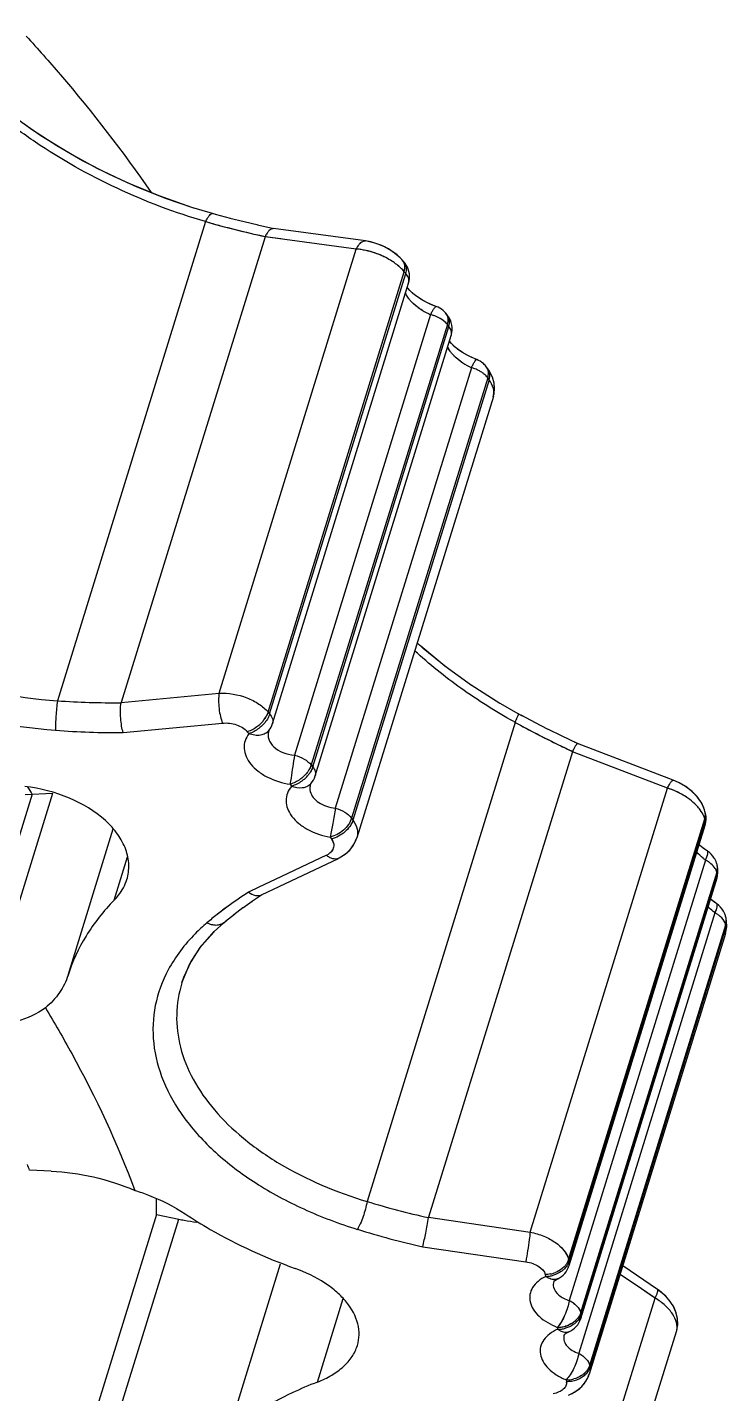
# Model space of a CAD drawing. Header units: millimetres. Extents: x 0 to 297, y 0 to 210.
# Drawn here: x 269.31 to 278.91, y 162.08 to 180.83 of the extents above; entities that cross this region are included whole.
import ezdxf

# ---------------------------------------------------------------- set-up
doc = ezdxf.new("R2010")
doc.units = ezdxf.units.MM
doc.header["$LTSCALE"] = 16.335
doc.layers.add('MEMBER', color=7, linetype='CONTINUOUS')

msp = doc.modelspace()

# ---------------------------------------------------------------- linework, layer by layer
at = {"layer": 'MEMBER', "color": 7, "linetype": 'Continuous'}
for p, q in [((271.852, 178.2739), (271.5681, 178.3591)), ((271.9142, 178.2566), (271.852, 178.2739)), ((272.0998, 178.207), (271.8935, 178.2624)), ((272.2848, 178.1604), (272.0901, 178.2095)), ((272.4814, 178.114), (272.2855, 178.1602)), ((272.6943, 178.0675), (272.4691, 178.1168)), ((272.6943, 178.0675), (272.6525, 178.0763)), ((273.9513, 177.8985), (272.6909, 178.0681)), ((272.5738, 177.9561), (270.5987, 171.5649)), ((274.0249, 177.8849), (273.9508, 177.8986)), ((274.1208, 177.8566), (274.0249, 177.8849)), ((274.1766, 177.8345), (274.0821, 177.8695)), ((274.2136, 177.8174), (274.1208, 177.8566)), ((274.2676, 177.7887), (274.1766, 177.8345)), ((274.3009, 177.7685), (274.2136, 177.8174)), ((274.3521, 177.7331), (274.2676, 177.7887)), ((274.38, 177.7111), (274.3009, 177.7685)), ((274.4271, 177.6686), (274.3521, 177.7331)), ((274.4488, 177.646), (274.38, 177.7111)), ((274.4655, 177.6271), (274.4271, 177.6686)), ((274.4655, 177.6271), (274.4488, 177.646)), ((274.4866, 177.6022), (274.465, 177.6277)), ((272.6757, 171.2743), (274.544, 177.3201)), ((274.7214, 177.0936), (274.6557, 177.1371)), ((275.0791, 176.8744), (275.0583, 176.901)), ((275.0791, 176.8744), (275.0583, 176.901)), ((273.2614, 170.5549), (275.1297, 176.6007)), ((275.2733, 176.3744), (275.2151, 176.4154)), ((275.2854, 176.3667), (275.2225, 176.4098)), ((275.4778, 176.2712), (275.4337, 176.289)), ((275.6325, 176.1414), (275.6136, 176.1673)), ((275.6536, 176.11), (275.6325, 176.1414)), ((275.6602, 176.0991), (275.6325, 176.1413)), ((275.6935, 176.0312), (275.6536, 176.11)), ((275.6951, 176.0271), (275.6602, 176.0991)), ((275.7171, 175.9484), (275.6935, 176.0312)), ((275.7233, 175.8768), (275.7165, 175.9503)), ((275.723, 175.8638), (275.7171, 175.9484)), ((275.7064, 175.7656), (273.8339, 169.7063)), ((275.7063, 175.7653), (275.7158, 175.8027)), ((275.7063, 175.7653), (275.7107, 175.7809)), ((275.7107, 175.7809), (275.723, 175.8638)), ((275.7158, 175.8027), (275.7233, 175.8768)), ((275.7971, 171.5511), (275.4024, 171.8008)), ((276.0489, 171.4083), (275.7768, 171.5631)), ((276.1073, 171.3768), (276.0489, 171.4083)), ((276.2832, 171.284), (276.0877, 171.3873)), ((276.4608, 171.1935), (276.2739, 171.2888)), ((272.6233, 171.1742), (272.6247, 171.1765)), ((272.6235, 171.1748), (272.6237, 171.1751)), ((272.6237, 171.1751), (272.6273, 171.1805)), ((272.6258, 171.1784), (272.6273, 171.1805)), ((272.6274, 171.1806), (272.6274, 171.1806)), ((276.6519, 171.0997), (276.4614, 171.1932)), ((276.8618, 171.0008), (276.6399, 171.1055)), ((276.7909, 170.888), (274.8159, 164.4969)), ((276.8618, 171.0008), (276.8204, 171.02)), ((278.1756, 170.4979), (276.8617, 171.0009)), ((278.255, 170.4629), (278.1756, 170.4979)), ((269.378, 170.3056), (268.3856, 167.0939)), ((269.2834, 170.3013), (269.6624, 170.3184)), ((273.1974, 170.4407), (273.2004, 170.4454)), ((273.2004, 170.4454), (273.2031, 170.4488)), ((273.2032, 170.4489), (273.2031, 170.4488)), ((278.3456, 170.4104), (278.255, 170.4629)), ((278.4344, 170.3418), (278.3456, 170.4103)), ((278.5087, 170.2643), (278.4344, 170.3418)), ((278.5533, 170.2016), (278.4973, 170.278)), ((278.5662, 170.1793), (278.5087, 170.2643)), ((278.5936, 170.1209), (278.5533, 170.2016)), ((278.6046, 170.0895), (278.5662, 170.1793)), ((278.6108, 170.0676), (278.5936, 170.1209)), ((278.6108, 170.0674), (278.6046, 170.0895)), ((278.6174, 170.0418), (278.6107, 170.068)), ((269.8706, 167.8188), (270.4912, 169.827)), ((276.7449, 163.8336), (278.6132, 169.8794)), ((273.694, 169.4977), (273.7524, 169.5566)), ((273.7366, 169.5386), (273.7882, 169.6063)), ((273.7524, 169.5566), (273.7983, 169.6235)), ((273.7983, 169.6235), (273.83, 169.6949)), ((273.8309, 169.6969), (273.834, 169.7065)), ((278.5857, 169.5642), (278.5366, 169.6048)), ((278.6459, 169.5222), (278.5857, 169.5642)), ((278.6459, 169.5222), (278.5984, 169.5547)), ((272.5236, 168.9229), (273.5793, 169.4242)), ((273.5794, 169.4243), (273.6244, 169.4483)), ((273.5796, 169.4244), (273.5923, 169.4306)), ((273.5923, 169.4306), (273.6713, 169.4796)), ((273.6244, 169.4483), (273.694, 169.4977)), ((273.6713, 169.4796), (273.7366, 169.5386)), ((278.6459, 169.5222), (278.6459, 169.5222)), ((278.7838, 169.3007), (278.7785, 169.3276)), ((278.7803, 169.3186), (278.7785, 169.3276)), ((278.7838, 169.3007), (278.7803, 169.3186)), ((276.9076, 163.1089), (278.7759, 169.1547)), ((272.2676, 168.7464), (272.3949, 168.8366)), ((272.3867, 168.831), (272.5242, 168.922)), ((272.5102, 168.9133), (272.524, 168.9221)), ((278.7285, 168.8303), (278.6865, 168.8653)), ((278.7722, 168.7989), (278.7285, 168.8303)), ((272.0304, 168.5604), (272.1527, 168.6595)), ((272.1469, 168.655), (272.2685, 168.7471)), ((278.7722, 168.7989), (278.7721, 168.7989)), ((271.8737, 168.4178), (272.0063, 168.54)), ((272.0063, 168.54), (272.0424, 168.5704)), ((278.8915, 168.3927), (278.9071, 168.4701)), ((278.8967, 168.4112), (278.9083, 168.4853)), ((278.9052, 168.5651), (278.9017, 168.5909)), ((278.9083, 168.4853), (278.9052, 168.565)), ((278.9071, 168.4701), (278.9052, 168.565)), ((271.6835, 168.1995), (271.8737, 168.4178)), ((278.8915, 168.3927), (277.0225, 162.3444)), ((278.8914, 168.3922), (278.8967, 168.4112)), ((271.5365, 167.9671), (271.6835, 168.1995)), ((271.4318, 167.7139), (271.5365, 167.9671)), ((271.4588, 167.7932), (271.56, 168.0102)), ((271.4316, 167.7132), (271.4588, 167.7932)), ((271.4319, 167.7141), (271.4316, 167.7132)), ((269.6402, 165.1296), (269.3432, 165.1425)), ((271.0843, 164.5344), (270.0918, 161.3228)), ((271.0843, 164.5344), (271.3911, 164.4712)), ((277.9578, 163.5072), (277.4812, 163.8287)), ((276.533, 163.6122), (276.5366, 163.6165)), ((276.5333, 163.6129), (276.5355, 163.6155)), ((276.5335, 163.6131), (276.5333, 163.6129)), ((276.5355, 163.6155), (276.5481, 163.6271)), ((276.5381, 163.6183), (276.5555, 163.6327)), ((276.5481, 163.6271), (276.5747, 163.6447)), ((276.5555, 163.6327), (276.5891, 163.6522)), ((276.5747, 163.6447), (276.5892, 163.6522)), ((277.9578, 163.5072), (277.9577, 163.5073)), ((277.9803, 163.4915), (277.9577, 163.5073)), ((278.0022, 163.475), (277.9577, 163.5073)), ((276.3507, 156.8823), (278.219, 162.9283)), ((276.6789, 162.8828), (276.6939, 162.8958)), ((276.6791, 162.883), (276.6795, 162.8834)), ((276.6795, 162.8834), (276.6941, 162.8959)), ((276.6939, 162.8958), (276.7243, 162.9145)), ((276.6943, 162.8961), (276.7225, 162.9135)), ((276.7225, 162.9135), (276.7418, 162.9228)), ((276.7424, 162.9231), (276.7419, 162.9229)), ((278.2185, 162.9266), (278.2247, 162.9488)), ((277.0225, 162.3444), (277.0224, 162.3441)), ((276.9185, 162.1718), (276.9711, 162.2366))]:
    msp.add_line(p, q, dxfattribs=at)
at = {"layer": 'MEMBER', "color": 9, "linetype": 'Continuous'}
for p, q in [((271.7584, 178.1644), (269.7259, 171.5871)), ((273.8261, 177.7876), (272.5738, 177.9561)), ((272.7882, 177.9273), (272.5738, 177.9561)), ((271.9428, 171.693), (273.8261, 177.7876)), ((274.4655, 177.6271), (274.465, 177.6277)), ((272.6151, 171.4316), (274.4834, 177.4774)), ((272.6366, 171.4061), (274.5049, 177.4519)), ((274.5049, 177.4519), (274.4834, 177.4774)), ((274.8463, 176.8872), (272.978, 170.8413)), ((275.0585, 176.9006), (275.0583, 176.901)), ((275.0755, 176.752), (273.2072, 170.7062)), ((273.2281, 170.6797), (275.0964, 176.7255)), ((275.0964, 176.7255), (275.0755, 176.752)), ((275.4061, 176.1595), (273.5378, 170.1137)), ((275.6139, 176.1669), (275.6136, 176.1673)), ((275.6294, 176.0202), (273.7611, 169.9744)), ((275.6482, 175.9944), (273.7799, 169.9486)), ((275.6482, 175.9944), (275.6294, 176.0202)), ((270.5987, 171.5649), (271.9428, 171.693)), ((272.6151, 171.4316), (272.6366, 171.4061)), ((270.6276, 171.1507), (271.9901, 171.2801)), ((276.0053, 171.291), (273.9728, 164.7136)), ((272.3303, 171.1614), (272.3516, 171.1361)), ((278.0963, 170.3884), (276.7909, 170.888)), ((273.2072, 170.7062), (273.2281, 170.6797)), ((268.6699, 167.1068), (269.6624, 170.3184)), ((272.9175, 170.4421), (272.9381, 170.4158)), ((276.2129, 164.2937), (278.0963, 170.3884)), ((273.7611, 169.9744), (273.7799, 169.9486)), ((276.739, 163.9186), (278.6073, 169.9644)), ((276.7456, 163.8928), (278.6139, 169.9386)), ((278.6139, 169.9386), (278.6073, 169.9644)), ((273.4668, 169.7164), (273.4854, 169.6907)), ((270.5044, 168.8513), (270.6873, 169.4431)), ((273.4148, 169.4663), (272.7111, 169.1318)), ((278.6172, 169.4002), (276.7489, 163.3544)), ((278.773, 169.2333), (276.9047, 163.1875)), ((276.9099, 163.1609), (278.7782, 169.2068)), ((278.7782, 169.2068), (278.773, 169.2333)), ((278.7787, 169.3267), (278.7785, 169.3275)), ((272.4892, 169.0263), (272.3487, 168.9596)), ((272.7111, 169.1318), (272.4892, 169.0263)), ((271.9223, 168.6582), (271.9146, 168.6522)), ((278.7474, 168.6756), (276.8791, 162.6298)), ((278.8945, 168.5069), (277.0262, 162.4611)), ((278.898, 168.4814), (277.0297, 162.4356)), ((278.898, 168.4814), (278.8945, 168.5069)), ((278.9018, 168.5902), (278.9017, 168.5909)), ((274.8159, 164.4969), (276.2129, 164.2937)), ((270.3987, 161.2596), (271.3911, 164.4712)), ((274.7369, 164.0929), (276.1529, 163.8866)), ((272.0672, 161.535), (272.7849, 163.8573)), ((276.739, 163.9186), (276.7456, 163.8928)), ((276.745, 163.8338), (276.7449, 163.8336)), ((276.4198, 163.711), (276.4264, 163.6854)), ((276.5897, 163.6525), (276.5892, 163.6523)), ((277.7378, 163.5147), (277.4451, 163.7121)), ((273.2915, 162.2343), (273.6461, 163.3819)), ((276.0433, 157.2926), (277.9267, 163.3873)), ((277.8925, 163.4104), (277.7378, 163.5147)), ((277.9267, 163.3873), (277.7378, 163.5147)), ((277.9267, 163.3873), (277.8925, 163.4104)), ((276.9047, 163.1875), (276.9099, 163.1609)), ((276.9077, 163.1091), (276.9076, 163.1089)), ((276.5841, 162.986), (276.5893, 162.9597)), ((276.742, 162.923), (276.7418, 162.9228)), ((277.0262, 162.4611), (277.0297, 162.4356)), ((276.7046, 162.2656), (276.7081, 162.2404))]:
    msp.add_line(p, q, dxfattribs=at)
at = {"layer": 'MEMBER', "color": 7, "linetype": 'Continuous'}
for points in [[(271.5681, 178.3591), (271.1209, 178.5162), (270.687, 178.6958), (270.2691, 178.8954), (269.8708, 179.1124), (269.4953, 179.3442), (269.146, 179.5883), (268.8265, 179.842), (268.5402, 180.1027), (268.2912, 180.3671), (268.0833, 180.6315), (267.958, 180.8315)], [(271.5984, 178.3495), (271.2082, 178.4834), (270.8206, 178.6376), (270.4399, 178.8106), (270.0706, 179.0001), (269.717, 179.2038), (269.3831, 179.4193), (269.0728, 179.6435), (268.7896, 179.8736), (268.5366, 180.1063)], [(274.0821, 177.8695), (273.9867, 177.8929), (273.951, 177.8985)], [(274.6049, 177.177), (274.5645, 177.2145), (274.5352, 177.2473), (274.5256, 177.2606)], [(274.6559, 177.137), (274.6016, 177.1798), (274.5599, 177.2193), (274.5308, 177.2529), (274.5256, 177.2605)], [(274.923, 176.9982), (274.8569, 177.0241), (274.7849, 177.0581), (274.7168, 177.0964)], [(274.923, 176.9982), (274.875, 177.0165), (274.7958, 177.0526), (274.7214, 177.0936)], [(275.2225, 176.4098), (275.1711, 176.4518), (275.1317, 176.4903), (275.1053, 176.5217)], [(275.2151, 176.4154), (275.1672, 176.4553), (275.1302, 176.4919)], [(275.4778, 176.2712), (275.4104, 176.2994), (275.3395, 176.335), (275.2733, 176.3744)], [(275.4337, 176.289), (275.357, 176.3256), (275.2854, 176.3667)], [(275.4063, 171.7982), (275.0427, 172.0606), (274.7099, 172.3346), (274.6605, 172.3813)], [(275.0581, 172.0487), (274.7439, 172.3049), (274.6608, 172.382)], [(278.3456, 170.4103), (278.2461, 170.4673), (278.1756, 170.498)], [(273.1974, 170.4407), (273.1973, 170.4405), (273.2004, 170.4454)], [(278.4973, 170.278), (278.4273, 170.3481), (278.3465, 170.4097)], [(273.7882, 169.6063), (273.8251, 169.6808), (273.8338, 169.7061)], [(278.5984, 169.5547), (278.5389, 169.6025), (278.5303, 169.611)], [(278.7722, 168.7989), (278.7169, 168.8393), (278.6944, 168.8588)], [(271.56, 168.0102), (271.6983, 168.2189), (271.8732, 168.4173)], [(278.1739, 163.2799), (278.1204, 163.3589), (278.0547, 163.4301), (277.9803, 163.4915)], [(278.1328, 163.3429), (278.0719, 163.4133), (278.0022, 163.475)], [(278.2247, 162.9484), (278.2361, 163.0196), (278.2341, 163.1), (278.216, 163.1834), (278.1817, 163.2655), (278.1328, 163.3429)], [(278.2251, 162.9499), (278.2364, 163.0245), (278.233, 163.1085), (278.2121, 163.1952), (278.1739, 163.2799)], [(276.6762, 162.8798), (276.676, 162.8794), (276.6789, 162.8828)], [(276.8928, 162.1476), (276.9532, 162.2116), (276.9985, 162.2841), (277.0224, 162.3441)], [(276.9711, 162.2366), (277.01, 162.3096), (277.0227, 162.3452)], [(276.7373, 162.0543), (276.82, 162.0948), (276.8928, 162.1476)], [(276.7802, 162.0732), (276.8541, 162.117), (276.9185, 162.1718)]]:
    msp.add_lwpolyline(points, dxfattribs=at)
at = {"layer": 'MEMBER', "color": 9, "linetype": 'Continuous'}
for centre, radius, start, end in [((275.4391, 191.0837), 13.4333, 254.09802, 254.35938), ((275.2481, 190.3733), 12.6978, 254.0482, 257.84705), ((275.3948, 190.9248), 13.2684, 254.35837, 255.09124), ((275.2132, 190.2198), 12.5404, 255.06421, 257.85533), ((273.7605, 176.9033), 0.8868, 83.35583, 85.75162), ((273.7294, 176.6996), 1.0922, 63.21199, 65.09331), ((273.7425, 176.7255), 1.0632, 61.21302, 63.21309), ((274.3795, 177.5553), 0.1121, 35.83587, 39.84401), ((273.859, 176.906), 0.8481, 51.28412, 54.14864), ((273.9078, 176.9667), 0.7703, 48.07973, 51.29231), ((274.401, 177.5299), 0.112, 34.77597, 40.18984), ((274.4491, 177.3494), 0.0993, 342.78778, 352.43557), ((275.195, 177.7019), 0.8856, 233.96453, 238.18446), ((275.2209, 177.7419), 0.9332, 238.13186, 246.33656), ((274.719, 176.3812), 0.5217, 70.54718, 75.87268), ((274.9853, 176.8007), 0.1193, 34.41164, 38.12082), ((275.0359, 176.6298), 0.0982, 342.75735, 348.13486), ((275.758, 176.9425), 0.8576, 232.53367, 236.86491), ((275.7942, 176.9968), 0.923, 236.82614, 245.12887), ((275.2678, 175.6571), 0.5211, 69.28018, 74.6079), ((270.4736, 182.0039), 10.4437, 265.89452, 270.68009), ((272.1911, 171.6014), 0.4601, 315.5185, 322.10216), ((272.1976, 171.5904), 0.4808, 313.55334, 316.30352), ((272.2061, 171.5824), 0.4691, 316.29457, 319.96612), ((272.2181, 171.58), 0.4256, 322.14549, 326.19333), ((272.2443, 171.5627), 0.3942, 326.16116, 331.53669), ((279.7689, 178.1031), 7.7826, 240.92463, 241.07993), ((282.5651, 183.2504), 13.6403, 241.25508, 244.11271), ((282.5629, 183.2462), 13.6356, 241.25452, 244.96199), ((270.5308, 182.0589), 10.9087, 265.63341, 270.50884), ((272.5023, 171.2759), 0.1572, 316.22893, 322.62725), ((282.5525, 183.2242), 13.6112, 244.11219, 244.96255), ((272.7897, 170.881), 0.4571, 312.34912, 318.99778), ((272.8115, 170.854), 0.456, 312.394, 319.05684), ((273.3753, 170.3857), 0.1864, 180.10538, 193.70263), ((277.7667, 169.3599), 1.08, 70.12485, 72.23112), ((277.8386, 169.4822), 0.9381, 54.9966, 56.94117), ((277.8639, 169.5183), 0.894, 52.95408, 54.99861), ((278.0546, 169.7287), 0.6095, 39.71274, 42.9643), ((278.1053, 169.7706), 0.5437, 36.02487, 39.72207), ((278.4345, 170.0235), 0.1817, 5.77751, 14.04496), ((278.4282, 170.0229), 0.1881, 359.35797, 5.77972), ((278.444, 169.9977), 0.1789, 7.94695, 14.26627), ((273.33, 169.5778), 0.1921, 30.02712, 36.01402), ((273.3488, 169.5886), 0.1704, 23.87191, 30.02571), ((273.3042, 169.6991), 0.2578, 295.40704, 299.06888), ((278.9509, 169.8919), 0.592, 220.12981, 223.35601), ((278.4111, 168.9984), 0.4515, 56.9736, 62.84195), ((278.5859, 169.2663), 0.2013, 342.7835, 355.05384), ((278.5996, 169.2923), 0.1824, 7.89853, 10.89072), ((278.6046, 169.2657), 0.1825, 7.34481, 11.03263), ((275.2051, 164.4589), 5.3305, 122.40171, 126.06495), ((274.8487, 164.9392), 4.7324, 128.31643, 130.48202), ((274.8368, 164.9537), 4.7136, 128.31211, 130.48634), ((274.9816, 164.7703), 4.9473, 126.09589, 128.31165), ((274.9967, 164.7503), 4.9724, 126.10078, 128.19307), ((278.5385, 168.2909), 0.4377, 55.50216, 61.49351), ((278.7144, 168.5654), 0.189, 359.8496, 7.52152), ((278.7139, 168.5397), 0.1929, 359.53236, 7.53258), ((278.7076, 168.449), 0.1923, 342.89669, 353.51308), ((277.1692, 175.191), 10.9542, 253.0341, 257.58754), ((277.2348, 175.271), 11.4538, 252.76414, 257.40365), ((276.4128, 164.101), 0.3901, 281.45728, 291.94961), ((276.4214, 164.0623), 0.377, 270.74963, 278.81829), ((276.4201, 164.0735), 0.3883, 278.76525, 286.71419), ((276.6796, 163.5726), 0.1513, 178.9454, 193.9266), ((276.5879, 163.3622), 0.3763, 269.43226, 277.56394), ((276.5872, 163.3698), 0.3839, 277.51133, 285.52502), ((276.5898, 163.3603), 0.3741, 285.53821, 293.70569), ((276.5934, 163.3358), 0.3762, 269.38257, 277.49608), ((276.5927, 163.3433), 0.3837, 277.44372, 285.4901), ((276.818, 162.841), 0.1464, 175.2245, 190.44388), ((278.0273, 162.9874), 0.2006, 342.84149, 346.29496), ((276.7171, 162.6439), 0.3785, 268.11296, 284.34039), ((276.7171, 162.6406), 0.3752, 268.08712, 276.2648), ((276.5989, 162.2256), 0.1101, 359.22703, 7.71493)]:
    msp.add_arc(centre, radius, start, end, dxfattribs=at)
at = {"layer": 'MEMBER', "color": 7, "linetype": 'Continuous'}
for centre, radius, start, end in [((274.2575, 177.4083), 0.3001, 32.27392, 40.36038), ((274.26, 177.4101), 0.297, 342.81716, 32.23055), ((274.8237, 176.7173), 0.2979, 49.85347, 70.43541), ((274.8217, 176.7151), 0.3008, 38.13488, 49.83702), ((274.8416, 176.6877), 0.302, 32.1322, 38.30074), ((274.8445, 176.69), 0.2985, 342.82659, 38.20339), ((275.3723, 175.9926), 0.2978, 48.35002, 69.18312), ((275.3702, 175.9904), 0.3008, 35.97625, 48.33283), ((272.3891, 171.3628), 0.2999, 322.56153, 342.82222), ((272.975, 170.6433), 0.2998, 319.54139, 342.82206), ((255.8524, 162.3544), 15.6896, 30.44944, 30.87567), ((278.3273, 169.968), 0.2993, 342.83749, 14.28181), ((278.4867, 169.2716), 0.2967, 31.92245, 57.46178), ((278.4828, 169.2693), 0.3013, 23.942, 31.89229), ((278.4791, 169.2676), 0.3053, 20.05314, 23.95682), ((278.4821, 169.2686), 0.3022, 11.09104, 20.07), ((278.4898, 169.2433), 0.2995, 342.83432, 11.05191), ((278.6073, 168.5522), 0.2966, 29.75485, 56.10785), ((278.603, 168.55), 0.3013, 21.57139, 29.72316), ((278.5991, 168.5483), 0.3056, 17.59456, 21.58742), ((278.6026, 168.5493), 0.3019, 7.77135, 17.61637), ((257.741, 160.5757), 12.4686, 21.48544, 21.8789), ((262.4744, 164.6396), 8.6106, 359.30011, 0.77605), ((272.0671, 167.7534), 3.3511, 258.36251, 259.61818), ((272.0558, 167.689), 3.2857, 259.60966, 262.68131), ((276.4598, 163.9204), 0.2977, 295.78171, 342.81285), ((276.6229, 163.1944), 0.2964, 293.67594, 342.825)]:
    msp.add_arc(centre, radius, start, end, dxfattribs=at)
at = {"layer": 'MEMBER', "color": 9, "linetype": 'Continuous'}
for points, knots in [([(271.7584, 178.1644), (271.3421, 178.2845), (270.5328, 178.5918), (269.6008, 179.1132), (268.9421, 179.5989), (268.5245, 179.972), (268.1844, 180.3512), (268.0038, 180.6186), (267.9315, 180.7511)], [0, 0, 0, 0, 0.2756503, 0.5483712, 0.6765669, 0.7957815, 0.9039953, 1, 1, 1, 1]), ([(271.7584, 178.1644), (271.7663, 178.1812), (271.7815, 178.2108), (271.8061, 178.2469), (271.8277, 178.2699), (271.8457, 178.2757), (271.852, 178.2739)], [0, 0, 0, 0, 0.3699057, 0.6638672, 0.8688082, 1, 1, 1, 1]), ([(273.8261, 177.7876), (273.8342, 177.8047), (273.8494, 177.8322), (273.8757, 177.8651), (273.9056, 177.8912), (273.9343, 177.9008), (273.951, 177.8986)], [0, 0, 0, 0, 0.3222996, 0.532656, 0.7130025, 1, 1, 1, 1]), ([(274.2545, 177.6573), (274.1876, 177.694), (274.0482, 177.7523), (273.8997, 177.7822), (273.8261, 177.7876)], [0, 0, 0, 0, 0.5084382, 1, 1, 1, 1]), ([(274.1894, 177.6902), (274.1632, 177.7024), (274.0585, 177.7461), (273.9471, 177.7743), (273.8631, 177.7841)], [0, 0, 0, 0, 0.2543804, 1, 1, 1, 1]), ([(274.3557, 177.5934), (274.3478, 177.5992), (274.3151, 177.622), (274.2809, 177.6428), (274.2545, 177.6573)], [0, 0, 0, 0, 0.2446686, 1, 1, 1, 1]), ([(274.4834, 177.4774), (274.4917, 177.5043), (274.5001, 177.5571), (274.4807, 177.6089), (274.4655, 177.6272)], [0, 0, 0, 0, 0.5421338, 1, 1, 1, 1]), ([(274.4834, 177.4774), (274.4767, 177.4853), (274.4477, 177.5177), (274.4153, 177.547), (274.3895, 177.5678)], [0, 0, 0, 0, 0.2380655, 1, 1, 1, 1]), ([(274.5049, 177.4519), (274.5127, 177.4771), (274.5209, 177.5263), (274.5058, 177.5754), (274.493, 177.5938)], [0, 0, 0, 0, 0.540815, 1, 1, 1, 1]), ([(274.5476, 177.3364), (274.5501, 177.3554), (274.5431, 177.3987), (274.5196, 177.4345), (274.5049, 177.4519)], [0, 0, 0, 0, 0.4567617, 1, 1, 1, 1]), ([(274.5234, 177.1401), (274.521, 177.1441), (274.5126, 177.1593), (274.5056, 177.1755), (274.502, 177.1877)], [0, 0, 0, 0, 0.2691724, 1, 1, 1, 1]), ([(274.5483, 177.1037), (274.5428, 177.1108), (274.524, 177.1367), (274.5086, 177.1656), (274.502, 177.1877)], [0, 0, 0, 0, 0.2808799, 1, 1, 1, 1]), ([(274.5483, 177.1037), (274.5459, 177.1067), (274.5371, 177.1184), (274.5289, 177.1307), (274.5234, 177.1401)], [0, 0, 0, 0, 0.2614666, 1, 1, 1, 1]), ([(274.5826, 177.0643), (274.5795, 177.0676), (274.5675, 177.0802), (274.5562, 177.0935), (274.5483, 177.1037)], [0, 0, 0, 0, 0.2595846, 1, 1, 1, 1]), ([(274.7282, 176.9494), (274.7143, 176.958), (274.6626, 176.992), (274.6143, 177.0316), (274.5826, 177.0643)], [0, 0, 0, 0, 0.2634362, 1, 1, 1, 1]), ([(274.6741, 176.9858), (274.6656, 176.9919), (274.6335, 177.0162), (274.6033, 177.043), (274.5826, 177.0643)], [0, 0, 0, 0, 0.2615517, 1, 1, 1, 1]), ([(274.8463, 176.8872), (274.8541, 176.9037), (274.8682, 176.9325), (274.8901, 176.9689), (274.9051, 176.9902), (274.9188, 176.9997), (274.923, 176.9982)], [0, 0, 0, 0, 0.3970038, 0.7032374, 0.9026414, 1, 1, 1, 1]), ([(274.979, 176.8332), (274.9719, 176.8375), (274.942, 176.8539), (274.9104, 176.8672), (274.8861, 176.8755)], [0, 0, 0, 0, 0.2445334, 1, 1, 1, 1]), ([(275.0755, 176.752), (275.0837, 176.7784), (275.0918, 176.8308), (275.0731, 176.8819), (275.0585, 176.9007)], [0, 0, 0, 0, 0.5374562, 1, 1, 1, 1]), ([(275.0964, 176.7255), (275.1045, 176.7519), (275.1127, 176.8044), (275.0939, 176.8557), (275.0791, 176.8744)], [0, 0, 0, 0, 0.537321, 1, 1, 1, 1]), ([(275.0755, 176.752), (275.0695, 176.7597), (275.0414, 176.7912), (275.007, 176.8167), (274.979, 176.8332)], [0, 0, 0, 0, 0.2302933, 1, 1, 1, 1]), ([(275.0755, 176.752), (275.0715, 176.7571), (275.0539, 176.7778), (275.0332, 176.7959), (275.0166, 176.8084)], [0, 0, 0, 0, 0.2352167, 1, 1, 1, 1]), ([(275.132, 176.6096), (275.1359, 176.6282), (275.1319, 176.6715), (275.1102, 176.7078), (275.0964, 176.7255)], [0, 0, 0, 0, 0.45818, 1, 1, 1, 1]), ([(275.0932, 176.4181), (275.092, 176.4203), (275.0875, 176.4292), (275.0835, 176.4383), (275.081, 176.4452)], [0, 0, 0, 0, 0.26038, 1, 1, 1, 1]), ([(275.116, 176.3815), (275.1121, 176.3869), (275.0985, 176.407), (275.0871, 176.4286), (275.081, 176.4452)], [0, 0, 0, 0, 0.2723479, 1, 1, 1, 1]), ([(275.116, 176.3815), (275.1138, 176.3846), (275.1056, 176.3964), (275.0981, 176.4087), (275.0932, 176.4181)], [0, 0, 0, 0, 0.2618099, 1, 1, 1, 1]), ([(275.1483, 176.3418), (275.1453, 176.3451), (275.134, 176.3579), (275.1233, 176.3713), (275.116, 176.3815)], [0, 0, 0, 0, 0.2600124, 1, 1, 1, 1]), ([(275.2892, 176.2243), (275.2756, 176.2332), (275.2253, 176.2681), (275.1785, 176.3085), (275.1483, 176.3418)], [0, 0, 0, 0, 0.2647789, 1, 1, 1, 1]), ([(275.189, 176.3012), (275.1854, 176.3045), (275.1713, 176.3176), (275.1578, 176.3313), (275.1483, 176.3418)], [0, 0, 0, 0, 0.2575688, 1, 1, 1, 1]), ([(275.2363, 176.2618), (275.224, 176.2712), (275.2081, 176.2842), (275.1927, 176.2978), (275.189, 176.3012)], [0, 0, 0, 0, 0.7554551, 1, 1, 1, 1]), ([(275.4061, 176.1595), (275.4138, 176.1759), (275.4276, 176.2044), (275.4487, 176.2412), (275.4621, 176.2613), (275.4741, 176.2726), (275.4778, 176.2712)], [0, 0, 0, 0, 0.4039804, 0.7140149, 0.9125679, 1, 1, 1, 1]), ([(275.4061, 176.1595), (275.4138, 176.1759), (275.4276, 176.2044), (275.4487, 176.2412), (275.4621, 176.2613), (275.4741, 176.2726), (275.4778, 176.2712)], [0, 0, 0, 0, 0.4039793, 0.7140135, 0.9125669, 1, 1, 1, 1]), ([(275.537, 176.1028), (275.5304, 176.1069), (275.5033, 176.1228), (275.4745, 176.136), (275.4522, 176.1444)], [0, 0, 0, 0, 0.2439005, 1, 1, 1, 1]), ([(275.6294, 176.0202), (275.6327, 176.0307), (275.6421, 176.0697), (275.6399, 176.1124), (275.629, 176.1395)], [0, 0, 0, 0, 0.2735404, 1, 1, 1, 1]), ([(275.6482, 175.9944), (275.6562, 176.0201), (275.6638, 176.0717), (275.6464, 176.1222), (275.6325, 176.1414)], [0, 0, 0, 0, 0.5320341, 1, 1, 1, 1]), ([(275.6294, 176.0202), (275.6258, 176.0253), (275.6091, 176.0462), (275.5894, 176.0646), (275.5734, 176.0773)], [0, 0, 0, 0, 0.2346398, 1, 1, 1, 1]), ([(275.7064, 175.7656), (275.7171, 175.8004), (275.7145, 175.8861), (275.6743, 175.9585), (275.6482, 175.9944)], [0, 0, 0, 0, 0.4511892, 1, 1, 1, 1]), ([(265.4072, 175.0688), (265.3396, 174.8646), (265.2724, 174.4214), (265.4032, 173.743), (265.75, 173.0906), (266.2891, 172.4963), (266.9915, 171.986), (268.1111, 171.4414), (269.0588, 171.2308), (269.7002, 171.1819)], [0, 0, 0, 0, 0.0984341, 0.2004679, 0.3109242, 0.4322742, 0.5645145, 0.7056879, 1, 1, 1, 1]), ([(265.726, 175.1614), (265.6669, 174.97), (265.6114, 174.5567), (265.7397, 173.9274), (266.066, 173.3243), (266.5687, 172.7772), (267.221, 172.3099), (268.2581, 171.8148), (269.1339, 171.6277), (269.7259, 171.5871)], [0, 0, 0, 0, 0.099037, 0.2016446, 0.3124493, 0.4338583, 0.5658929, 0.7066649, 1, 1, 1, 1]), ([(275.9869, 171.3012), (275.7369, 171.4402), (275.2631, 171.7385), (274.8268, 172.0898), (274.6267, 172.2748)], [0, 0, 0, 0, 0.5121832, 1, 1, 1, 1]), ([(271.9428, 171.693), (271.9378, 171.6596), (271.934, 171.5879), (271.9404, 171.4794), (271.9582, 171.3746), (271.9778, 171.3088), (271.9901, 171.2801)], [0, 0, 0, 0, 0.2409232, 0.5117731, 0.776397, 1, 1, 1, 1]), ([(271.9428, 171.693), (272.0712, 171.6982), (272.2662, 171.6635), (272.4873, 171.5517), (272.579, 171.4742), (272.6151, 171.4316)], [0, 0, 0, 0, 0.5209356, 0.7737019, 1, 1, 1, 1]), ([(269.7259, 171.5871), (269.7149, 171.5172), (269.7023, 171.3822), (269.6969, 171.2466), (269.7002, 171.1819)], [0, 0, 0, 0, 0.5222221, 1, 1, 1, 1]), ([(272.6151, 171.4316), (272.6128, 171.4242), (272.6017, 171.3932), (272.5857, 171.3641), (272.5717, 171.3432)], [0, 0, 0, 0, 0.235502, 1, 1, 1, 1]), ([(272.6151, 171.4316), (272.6136, 171.4269), (272.607, 171.4074), (272.5983, 171.3886), (272.5908, 171.3748)], [0, 0, 0, 0, 0.2396382, 1, 1, 1, 1]), ([(271.9901, 171.2801), (272.0545, 171.2862), (272.18, 171.2708), (272.2925, 171.2061), (272.3303, 171.1614)], [0, 0, 0, 0, 0.5250269, 1, 1, 1, 1]), ([(272.5193, 171.279), (272.5058, 171.2653), (272.4505, 171.2152), (272.3833, 171.1772), (272.3303, 171.1614)], [0, 0, 0, 0, 0.2586531, 1, 1, 1, 1]), ([(272.5289, 171.2419), (272.5159, 171.2296), (272.4632, 171.1848), (272.4007, 171.1507), (272.3516, 171.1361)], [0, 0, 0, 0, 0.2593063, 1, 1, 1, 1]), ([(272.6366, 171.4061), (272.6344, 171.399), (272.6239, 171.3695), (272.609, 171.3416), (272.5959, 171.3216)], [0, 0, 0, 0, 0.2365421, 1, 1, 1, 1]), ([(272.6366, 171.4061), (272.6533, 171.3863), (272.6796, 171.3453), (272.682, 171.2947), (272.6757, 171.2743)], [0, 0, 0, 0, 0.5468458, 1, 1, 1, 1]), ([(276.0053, 171.291), (276.0128, 171.3066), (276.0256, 171.3344), (276.0406, 171.3698), (276.0484, 171.393), (276.0506, 171.4038), (276.0499, 171.4078), (276.0489, 171.4084)], [0, 0, 0, 0, 0.4092393, 0.723227, 0.9207866, 0.9738815, 1, 1, 1, 1]), ([(276.0053, 171.291), (276.0128, 171.3066), (276.0256, 171.3344), (276.0406, 171.3698), (276.0484, 171.393), (276.0506, 171.4038), (276.0499, 171.4078), (276.0489, 171.4084)], [0, 0, 0, 0, 0.4092394, 0.7232271, 0.9207867, 0.9738815, 1, 1, 1, 1]), ([(272.3516, 171.1361), (272.3292, 171.1068), (272.2937, 171.0414), (272.2802, 170.9294), (272.3095, 170.8163), (272.3773, 170.7096), (272.4784, 170.6145), (272.6538, 170.506), (272.8098, 170.4586), (272.9175, 170.4421)], [0, 0, 0, 0, 0.1033418, 0.2037278, 0.3087303, 0.4244709, 0.5533913, 0.6946709, 1, 1, 1, 1]), ([(272.6273, 171.1805), (272.614, 171.1631), (272.5782, 171.1327), (272.5089, 171.1105), (272.4304, 171.1111), (272.3777, 171.1257), (272.3516, 171.1361)], [0, 0, 0, 0, 0.2205426, 0.4566788, 0.7170834, 1, 1, 1, 1]), ([(272.6158, 171.1671), (272.6111, 171.1622), (272.5906, 171.1434), (272.5653, 171.13), (272.5454, 171.1233)], [0, 0, 0, 0, 0.2443546, 1, 1, 1, 1]), ([(272.6233, 171.1743), (272.6177, 171.156), (272.6117, 171.1173), (272.6247, 171.0366), (272.6921, 170.9421), (272.8209, 170.8683), (272.9237, 170.8459), (272.978, 170.8413)], [0, 0, 0, 0, 0.1041208, 0.2089233, 0.4369459, 0.7042262, 1, 1, 1, 1]), ([(272.978, 170.8413), (272.9613, 170.7367), (272.9409, 170.6036), (272.9215, 170.4704), (272.9175, 170.4421)], [0, 0, 0, 0, 0.7874803, 1, 1, 1, 1]), ([(272.978, 170.8413), (273.0243, 170.8297), (273.1087, 170.7962), (273.1812, 170.7393), (273.2072, 170.7062)], [0, 0, 0, 0, 0.531897, 1, 1, 1, 1]), ([(273.2072, 170.7062), (273.205, 170.6991), (273.1945, 170.6696), (273.1793, 170.6418), (273.1659, 170.6219)], [0, 0, 0, 0, 0.2368576, 1, 1, 1, 1]), ([(273.2281, 170.6797), (273.2259, 170.6726), (273.2154, 170.6432), (273.2002, 170.6154), (273.187, 170.5956)], [0, 0, 0, 0, 0.2369121, 1, 1, 1, 1]), ([(273.2072, 170.7062), (273.2061, 170.7027), (273.2013, 170.6883), (273.1954, 170.6743), (273.1903, 170.664)], [0, 0, 0, 0, 0.2425098, 1, 1, 1, 1]), ([(273.2281, 170.6797), (273.227, 170.6762), (273.2222, 170.6617), (273.2162, 170.6477), (273.2111, 170.6374)], [0, 0, 0, 0, 0.2425058, 1, 1, 1, 1]), ([(273.2281, 170.6797), (273.2429, 170.6607), (273.2661, 170.6214), (273.2674, 170.5742), (273.2614, 170.5549)], [0, 0, 0, 0, 0.5434507, 1, 1, 1, 1]), ([(273.0976, 170.5432), (273.0844, 170.5312), (273.0307, 170.4875), (272.9671, 170.4552), (272.9175, 170.4421)], [0, 0, 0, 0, 0.2581366, 1, 1, 1, 1]), ([(273.119, 170.5172), (273.1057, 170.5051), (273.0519, 170.4613), (272.988, 170.4289), (272.9381, 170.4158)], [0, 0, 0, 0, 0.2580714, 1, 1, 1, 1]), ([(273.1659, 170.6219), (273.1612, 170.6148), (273.1409, 170.5866), (273.1171, 170.5609), (273.0976, 170.5432)], [0, 0, 0, 0, 0.2439571, 1, 1, 1, 1]), ([(273.1903, 170.664), (273.1886, 170.6604), (273.1812, 170.646), (273.1728, 170.6321), (273.1659, 170.6219)], [0, 0, 0, 0, 0.2444491, 1, 1, 1, 1]), ([(278.0963, 170.3884), (278.1044, 170.4047), (278.1192, 170.4333), (278.142, 170.4692), (278.1575, 170.4903), (278.1714, 170.4996), (278.1756, 170.498)], [0, 0, 0, 0, 0.3955276, 0.7029314, 0.9028287, 1, 1, 1, 1]), ([(272.9381, 170.4158), (272.9141, 170.3875), (272.8748, 170.3242), (272.8544, 170.2139), (272.8772, 170.1008), (272.9394, 169.9935), (273.0358, 169.8969), (273.2065, 169.7852), (273.3601, 169.7352), (273.4668, 169.7164)], [0, 0, 0, 0, 0.1052259, 0.2061083, 0.3104009, 0.4248669, 0.5526153, 0.6932941, 1, 1, 1, 1]), ([(273.1284, 170.3997), (273.1143, 170.395), (273.0507, 170.382), (272.9838, 170.3963), (272.9381, 170.4158)], [0, 0, 0, 0, 0.2296344, 1, 1, 1, 1]), ([(273.2031, 170.4488), (273.1983, 170.4432), (273.1772, 170.4217), (273.1499, 170.4068), (273.1284, 170.3997)], [0, 0, 0, 0, 0.2455387, 1, 1, 1, 1]), ([(273.1942, 170.3416), (273.2015, 170.3119), (273.2326, 170.2521), (273.3124, 170.1832), (273.4175, 170.1344), (273.4966, 170.118), (273.5378, 170.1137)], [0, 0, 0, 0, 0.2103587, 0.4483687, 0.7147767, 1, 1, 1, 1]), ([(278.3767, 170.2506), (278.3559, 170.2652), (278.2679, 170.3215), (278.1714, 170.3643), (278.0963, 170.3884)], [0, 0, 0, 0, 0.2439935, 1, 1, 1, 1]), ([(278.3503, 170.2684), (278.3338, 170.2792), (278.2648, 170.3211), (278.191, 170.3549), (278.1338, 170.3756)], [0, 0, 0, 0, 0.2454289, 1, 1, 1, 1]), ([(278.5007, 170.1441), (278.4918, 170.1536), (278.4534, 170.1924), (278.4107, 170.2268), (278.3767, 170.2506)], [0, 0, 0, 0, 0.2387725, 1, 1, 1, 1]), ([(273.5378, 170.1137), (273.5266, 170.0437), (273.5037, 169.9111), (273.4795, 169.7788), (273.4668, 169.7164)], [0, 0, 0, 0, 0.5264877, 1, 1, 1, 1]), ([(273.7611, 169.9744), (273.7419, 169.912), (273.6564, 169.7989), (273.5341, 169.732), (273.4668, 169.7164)], [0, 0, 0, 0, 0.4859093, 1, 1, 1, 1]), ([(273.7799, 169.9486), (273.7607, 169.8862), (273.6752, 169.7731), (273.5527, 169.7063), (273.4854, 169.6907)], [0, 0, 0, 0, 0.4858452, 1, 1, 1, 1]), ([(273.5378, 170.1137), (273.5836, 170.1011), (273.6664, 170.0662), (273.7368, 170.0078), (273.7611, 169.9744)], [0, 0, 0, 0, 0.5349608, 1, 1, 1, 1]), ([(273.7799, 169.9486), (273.8065, 169.9119), (273.847, 169.834), (273.8457, 169.7444), (273.8339, 169.7063)], [0, 0, 0, 0, 0.5319622, 1, 1, 1, 1]), ([(278.6073, 169.9644), (278.6046, 169.975), (278.5902, 170.0198), (278.5663, 170.0612), (278.545, 170.0904)], [0, 0, 0, 0, 0.2312249, 1, 1, 1, 1]), ([(278.6132, 169.8794), (278.6146, 169.884), (278.6191, 169.9034), (278.6176, 169.924), (278.6139, 169.9386)], [0, 0, 0, 0, 0.2431232, 1, 1, 1, 1]), ([(273.5046, 169.6576), (273.5155, 169.633), (273.5242, 169.575), (273.4933, 169.5255), (273.4738, 169.5064)], [0, 0, 0, 0, 0.4960726, 1, 1, 1, 1]), ([(273.5144, 169.6267), (273.5186, 169.6058), (273.5159, 169.5597), (273.4898, 169.522), (273.4738, 169.5064)], [0, 0, 0, 0, 0.4876886, 1, 1, 1, 1]), ([(273.4854, 169.6907), (273.4873, 169.6881), (273.4946, 169.6775), (273.5008, 169.6663), (273.5046, 169.6576)], [0, 0, 0, 0, 0.2576588, 1, 1, 1, 1]), ([(273.5793, 169.4242), (273.568, 169.4188), (273.5417, 169.4123), (273.4995, 169.4176), (273.4558, 169.4361), (273.4284, 169.4551), (273.4148, 169.4663)], [0, 0, 0, 0, 0.2108459, 0.4416494, 0.7045892, 1, 1, 1, 1]), ([(273.4738, 169.5064), (273.4706, 169.5033), (273.457, 169.491), (273.4416, 169.4806), (273.4294, 169.4738)], [0, 0, 0, 0, 0.2398636, 1, 1, 1, 1]), ([(278.6172, 169.4002), (278.6059, 169.4085), (278.5633, 169.4419), (278.5241, 169.4797), (278.4983, 169.5103)], [0, 0, 0, 0, 0.2591686, 1, 1, 1, 1]), ([(278.6172, 169.4002), (278.6243, 169.4154), (278.6361, 169.4427), (278.6473, 169.4753), (278.6514, 169.4968), (278.6524, 169.5098), (278.6499, 169.5196), (278.6459, 169.5222)], [0, 0, 0, 0, 0.3884482, 0.6888152, 0.8016118, 0.8893745, 1, 1, 1, 1]), ([(278.6172, 169.4002), (278.6298, 169.4271), (278.6447, 169.4633), (278.6536, 169.5044), (278.6499, 169.5196), (278.6459, 169.5222)], [0, 0, 0, 0, 0.6888833, 0.8892079, 1, 1, 1, 1]), ([(278.7634, 169.2633), (278.7599, 169.2711), (278.742, 169.3045), (278.7152, 169.3325), (278.6927, 169.351)], [0, 0, 0, 0, 0.2263424, 1, 1, 1, 1]), ([(278.773, 169.2333), (278.7754, 169.241), (278.7829, 169.2714), (278.7831, 169.3038), (278.7787, 169.3267)], [0, 0, 0, 0, 0.2551993, 1, 1, 1, 1]), ([(278.7759, 169.1547), (278.7797, 169.1671), (278.7815, 169.185), (278.7791, 169.2023), (278.7782, 169.2068)], [0, 0, 0, 0, 0.7406309, 1, 1, 1, 1]), ([(278.7474, 168.6756), (278.7388, 168.6823), (278.7057, 168.7092), (278.6748, 168.7389), (278.6537, 168.7626)], [0, 0, 0, 0, 0.2567468, 1, 1, 1, 1]), ([(278.7474, 168.6756), (278.7544, 168.6906), (278.7661, 168.7176), (278.7773, 168.7544), (278.7816, 168.7808), (278.7766, 168.7959), (278.7722, 168.7989)], [0, 0, 0, 0, 0.3804728, 0.6766876, 0.878486, 1, 1, 1, 1]), ([(278.7474, 168.6756), (278.7598, 168.7022), (278.7746, 168.7382), (278.7816, 168.7808), (278.7766, 168.7959), (278.7722, 168.7989)], [0, 0, 0, 0, 0.6763839, 0.8783763, 1, 1, 1, 1]), ([(278.8945, 168.5069), (278.8931, 168.517), (278.8805, 168.5628), (278.8484, 168.6009), (278.8207, 168.6251)], [0, 0, 0, 0, 0.2181418, 1, 1, 1, 1]), ([(271.7764, 168.5387), (271.7208, 168.4912), (271.5161, 168.3018), (271.3432, 168.0763), (271.246, 167.8948)], [0, 0, 0, 0, 0.2620566, 1, 1, 1, 1]), ([(272.0063, 168.54), (271.9928, 168.5284), (271.9597, 168.51), (271.9013, 168.5014), (271.8381, 168.5112), (271.7968, 168.5279), (271.7764, 168.5387)], [0, 0, 0, 0, 0.2196013, 0.4546239, 0.7152627, 1, 1, 1, 1]), ([(278.8915, 168.3927), (278.8937, 168.3996), (278.9008, 168.4286), (278.901, 168.4591), (278.898, 168.4814)], [0, 0, 0, 0, 0.2430613, 1, 1, 1, 1]), ([(278.8987, 168.4272), (278.8992, 168.4316), (278.9007, 168.4497), (278.8998, 168.4679), (278.898, 168.4814)], [0, 0, 0, 0, 0.2442314, 1, 1, 1, 1]), ([(271.246, 167.8948), (271.1637, 167.7412), (271.0416, 167.4105), (271.0192, 166.8771), (271.1619, 166.3435), (271.4038, 165.9273), (271.6619, 165.613), (271.9773, 165.2991), (272.4514, 164.9431), (273.1091, 164.5905), (273.5899, 164.4095), (273.841, 164.3315)], [0, 0, 0, 0, 0.1040457, 0.2067498, 0.3136423, 0.4291823, 0.4911422, 0.5560262, 0.6943531, 0.8431329, 1, 1, 1, 1]), ([(271.4318, 167.7139), (271.3883, 167.5731), (271.3394, 167.2756), (271.3953, 166.8187), (271.577, 166.3713), (271.8752, 165.9481), (272.2786, 165.56), (272.9577, 165.0899), (273.5541, 164.84), (273.9728, 164.7136)], [0, 0, 0, 0, 0.1017149, 0.2048936, 0.3138269, 0.4315932, 0.559697, 0.6981649, 1, 1, 1, 1]), ([(273.9728, 164.7136), (273.9615, 164.6431), (273.9333, 164.5395), (273.8846, 164.4133), (273.8561, 164.3558), (273.841, 164.3315)], [0, 0, 0, 0, 0.5278039, 0.7883312, 1, 1, 1, 1]), ([(276.2129, 164.2937), (276.2082, 164.2593), (276.1891, 164.1235), (276.1693, 163.9877), (276.1529, 163.8866)], [0, 0, 0, 0, 0.253252, 1, 1, 1, 1]), ([(276.2129, 164.2937), (276.2766, 164.2808), (276.3987, 164.2437), (276.5944, 164.1399), (276.7149, 164.0128), (276.739, 163.9186)], [0, 0, 0, 0, 0.2912844, 0.5647245, 1, 1, 1, 1]), ([(276.6482, 164.0726), (276.6513, 164.0694), (276.6629, 164.0568), (276.6739, 164.0434), (276.6816, 164.0332)], [0, 0, 0, 0, 0.2556296, 1, 1, 1, 1]), ([(276.6816, 164.0332), (276.6885, 164.0241), (276.7129, 163.9888), (276.7312, 163.9491), (276.739, 163.9186)], [0, 0, 0, 0, 0.2667437, 1, 1, 1, 1]), ([(276.1529, 163.8866), (276.1851, 163.8819), (276.2468, 163.8667), (276.3463, 163.8198), (276.4079, 163.7576), (276.4198, 163.711)], [0, 0, 0, 0, 0.29319, 0.5663885, 1, 1, 1, 1]), ([(276.6688, 163.7774), (276.6593, 163.7688), (276.6182, 163.7362), (276.5697, 163.7131), (276.5317, 163.7017)], [0, 0, 0, 0, 0.2435293, 1, 1, 1, 1]), ([(276.6736, 163.814), (276.6657, 163.8061), (276.6314, 163.7755), (276.5908, 163.7522), (276.5586, 163.7392)], [0, 0, 0, 0, 0.24316, 1, 1, 1, 1]), ([(276.7281, 163.8515), (276.7244, 163.8447), (276.708, 163.8175), (276.6866, 163.7934), (276.6688, 163.7774)], [0, 0, 0, 0, 0.2422725, 1, 1, 1, 1]), ([(276.7136, 163.8639), (276.7108, 163.8595), (276.699, 163.8417), (276.685, 163.8254), (276.6736, 163.814)], [0, 0, 0, 0, 0.2446413, 1, 1, 1, 1]), ([(276.739, 163.9186), (276.7375, 163.9139), (276.7309, 163.8949), (276.7217, 163.8769), (276.7136, 163.8639)], [0, 0, 0, 0, 0.2435051, 1, 1, 1, 1]), ([(276.7456, 163.8928), (276.7469, 163.8877), (276.7506, 163.8682), (276.7492, 163.8476), (276.7449, 163.8336)], [0, 0, 0, 0, 0.2618646, 1, 1, 1, 1]), ([(276.4264, 163.6854), (276.3883, 163.6668), (276.3197, 163.6243), (276.2417, 163.5387), (276.2019, 163.4379), (276.2061, 163.3304), (276.2525, 163.2262), (276.3684, 163.0921), (276.4935, 163.0219), (276.5841, 162.986)], [0, 0, 0, 0, 0.1308959, 0.2467851, 0.3524244, 0.4571206, 0.5704801, 0.6985303, 1, 1, 1, 1]), ([(276.4646, 163.6616), (276.4614, 163.6633), (276.4481, 163.6704), (276.4355, 163.6786), (276.4264, 163.6854)], [0, 0, 0, 0, 0.2419669, 1, 1, 1, 1]), ([(276.5891, 163.6522), (276.5713, 163.6437), (276.5267, 163.6369), (276.4851, 163.6513), (276.4646, 163.6616)], [0, 0, 0, 0, 0.4617971, 1, 1, 1, 1]), ([(276.5892, 163.6522), (276.5714, 163.6437), (276.5268, 163.6369), (276.4852, 163.6513), (276.4646, 163.6616)], [0, 0, 0, 0, 0.4617877, 1, 1, 1, 1]), ([(276.5327, 163.5362), (276.5431, 163.4944), (276.5887, 163.4351), (276.6709, 163.3833), (276.7218, 163.3629), (276.7489, 163.3544)], [0, 0, 0, 0, 0.4420693, 0.7078595, 1, 1, 1, 1]), ([(277.9267, 163.3873), (277.9397, 163.4136), (277.9552, 163.4491), (277.965, 163.4895), (277.9617, 163.5046), (277.9578, 163.5073)], [0, 0, 0, 0, 0.6883681, 0.8892311, 1, 1, 1, 1]), ([(278.2222, 162.9399), (278.231, 162.9758), (278.2273, 163.0598), (278.1678, 163.1797), (278.0648, 163.2937), (277.976, 163.3578), (277.9267, 163.3873)], [0, 0, 0, 0, 0.195208, 0.4250648, 0.6960205, 1, 1, 1, 1]), ([(276.7489, 163.3544), (276.7432, 163.3207), (276.7254, 163.2514), (276.6874, 163.1516), (276.6409, 163.0611), (276.6038, 163.0076), (276.5841, 162.986)], [0, 0, 0, 0, 0.2518604, 0.5246535, 0.7845402, 1, 1, 1, 1]), ([(276.7489, 163.3544), (276.7558, 163.3508), (276.7822, 163.3364), (276.8072, 163.3194), (276.8244, 163.3052)], [0, 0, 0, 0, 0.2583899, 1, 1, 1, 1]), ([(276.7489, 163.3544), (276.7877, 163.3345), (276.8529, 163.2902), (276.8981, 163.2211), (276.9047, 163.1875)], [0, 0, 0, 0, 0.5599806, 1, 1, 1, 1]), ([(276.6099, 163.0178), (276.6077, 163.0149), (276.5996, 163.004), (276.5909, 162.9934), (276.5841, 162.986)], [0, 0, 0, 0, 0.2650943, 1, 1, 1, 1]), ([(276.6852, 163.1516), (276.6796, 163.139), (276.6577, 163.0927), (276.6319, 163.0481), (276.6099, 163.0178)], [0, 0, 0, 0, 0.2687416, 1, 1, 1, 1]), ([(276.8272, 163.0726), (276.8176, 163.0643), (276.7764, 163.0325), (276.7279, 163.0105), (276.69, 163)], [0, 0, 0, 0, 0.2432133, 1, 1, 1, 1]), ([(276.8329, 163.0465), (276.8233, 163.0382), (276.782, 163.0062), (276.7333, 162.9841), (276.6952, 162.9736)], [0, 0, 0, 0, 0.2431374, 1, 1, 1, 1]), ([(276.8272, 163.0726), (276.8208, 163.0671), (276.7941, 163.0455), (276.7639, 163.0283), (276.7401, 163.0178)], [0, 0, 0, 0, 0.244593, 1, 1, 1, 1]), ([(276.8872, 163.1464), (276.8835, 163.1396), (276.867, 163.1124), (276.8453, 163.0885), (276.8272, 163.0726)], [0, 0, 0, 0, 0.2425117, 1, 1, 1, 1]), ([(276.9099, 163.1609), (276.9066, 163.1504), (276.8895, 163.1072), (276.8594, 163.0698), (276.8329, 163.0465)], [0, 0, 0, 0, 0.238682, 1, 1, 1, 1]), ([(276.9099, 163.1609), (276.9108, 163.1565), (276.9132, 163.1392), (276.9114, 163.1212), (276.9076, 163.1089)], [0, 0, 0, 0, 0.2593691, 1, 1, 1, 1]), ([(276.5893, 162.9597), (276.5499, 162.9422), (276.4785, 162.9019), (276.3951, 162.8197), (276.3488, 162.7216), (276.346, 162.6151), (276.3862, 162.5106), (276.4634, 162.4142), (276.5721, 162.3297), (276.6581, 162.2853), (276.7046, 162.2656)], [0, 0, 0, 0, 0.1340322, 0.2523804, 0.3590895, 0.4631477, 0.5746221, 0.7004007, 0.842885, 1, 1, 1, 1]), ([(276.626, 162.9354), (276.6229, 162.9371), (276.6101, 162.9444), (276.5981, 162.9528), (276.5893, 162.9597)], [0, 0, 0, 0, 0.2413032, 1, 1, 1, 1]), ([(276.7418, 162.9228), (276.725, 162.9155), (276.6832, 162.9107), (276.6449, 162.9252), (276.626, 162.9354)], [0, 0, 0, 0, 0.4609559, 1, 1, 1, 1]), ([(276.6856, 162.7778), (276.693, 162.7615), (276.7392, 162.6917), (276.8178, 162.6504), (276.8791, 162.6298)], [0, 0, 0, 0, 0.2165343, 1, 1, 1, 1]), ([(276.8791, 162.6298), (276.8671, 162.5597), (276.8311, 162.4575), (276.7653, 162.3385), (276.7256, 162.2864), (276.7046, 162.2656)], [0, 0, 0, 0, 0.522946, 0.7830048, 1, 1, 1, 1]), ([(276.8791, 162.6298), (276.9169, 162.6092), (276.9799, 162.5643), (277.0216, 162.4942), (277.0262, 162.4611)], [0, 0, 0, 0, 0.5619985, 1, 1, 1, 1]), ([(277.0262, 162.4611), (277.0229, 162.4505), (277.0057, 162.4073), (276.9753, 162.3701), (276.9485, 162.3472)], [0, 0, 0, 0, 0.2393879, 1, 1, 1, 1]), ([(277.0297, 162.4356), (277.0268, 162.4262), (277.0118, 162.3879), (276.9864, 162.3541), (276.9639, 162.3325)], [0, 0, 0, 0, 0.2397636, 1, 1, 1, 1]), ([(277.0297, 162.4356), (277.0307, 162.4279), (277.0333, 162.3973), (277.0292, 162.3662), (277.0225, 162.3444)], [0, 0, 0, 0, 0.2552471, 1, 1, 1, 1]), ([(276.7081, 162.2404), (276.7105, 162.222), (276.7054, 162.1815), (276.6658, 162.1307), (276.6037, 162.094), (276.5541, 162.0803), (276.5272, 162.0756)], [0, 0, 0, 0, 0.2073153, 0.4313468, 0.6947559, 1, 1, 1, 1]), ([(276.9485, 162.3472), (276.9389, 162.339), (276.8975, 162.3079), (276.8488, 162.2869), (276.8108, 162.2772)], [0, 0, 0, 0, 0.2428482, 1, 1, 1, 1])]:
    msp.add_open_spline(points, degree=3, knots=knots, dxfattribs=at)
at = {"layer": 'MEMBER', "color": 7, "linetype": 'Continuous'}
for points, knots in [([(269.2959, 180.7107), (269.455, 180.5366), (270.062, 179.8508), (270.6244, 179.125), (271.0091, 178.5644)], [0, 0, 0, 0, 0.2575786, 1, 1, 1, 1]), ([(272.6909, 178.068), (272.6693, 178.0709), (272.6318, 178.0482), (272.5985, 178.0041), (272.5817, 177.9733), (272.5738, 177.9561)], [0, 0, 0, 0, 0.3853732, 0.6646233, 1, 1, 1, 1]), ([(270.6276, 171.1507), (270.6179, 171.1796), (270.6033, 171.2451), (270.5873, 171.3821), (270.5878, 171.4906), (270.5975, 171.561)], [0, 0, 0, 0, 0.2209717, 0.4846843, 1, 1, 1, 1]), ([(276.8616, 171.0009), (276.8604, 171.0013), (276.8564, 170.9995), (276.848, 170.9905), (276.8335, 170.9691), (276.8135, 170.9334), (276.7989, 170.9045), (276.7909, 170.888)], [0, 0, 0, 0, 0.0291644, 0.0838781, 0.2820159, 0.5936952, 1, 1, 1, 1]), ([(270.6771, 169.1337), (270.6973, 169.1989), (270.7159, 169.3401), (270.6703, 169.5553), (270.5571, 169.7627), (270.3157, 170.0277), (269.8855, 170.2833), (269.4885, 170.3863), (269.2784, 170.4122)], [0, 0, 0, 0, 0.0965805, 0.1969369, 0.3062073, 0.4269938, 0.7004825, 1, 1, 1, 1]), ([(270.5044, 168.8513), (270.5246, 168.872), (270.5979, 168.9553), (270.6529, 169.0554), (270.6771, 169.1337)], [0, 0, 0, 0, 0.2612145, 1, 1, 1, 1]), ([(270.5044, 168.8513), (270.3585, 168.7014), (270.1027, 168.3806), (269.9294, 168.0073), (269.8706, 167.8188)], [0, 0, 0, 0, 0.5143973, 1, 1, 1, 1]), ([(272.3487, 168.9596), (272.3763, 168.9393), (272.4319, 168.9084), (272.4988, 168.9111), (272.5236, 168.9229)], [0, 0, 0, 0, 0.5551517, 1, 1, 1, 1]), ([(269.8706, 167.8188), (269.8443, 167.7342), (269.7598, 167.5668), (269.6316, 167.4314), (269.5586, 167.3698)], [0, 0, 0, 0, 0.4812366, 1, 1, 1, 1]), ([(269.5586, 167.3698), (269.442, 167.2862), (269.1499, 167.1583), (268.8383, 167.1144), (268.6699, 167.1068)], [0, 0, 0, 0, 0.459828, 1, 1, 1, 1]), ([(269.5586, 167.3698), (269.6837, 167.1641), (270.1502, 166.3592), (270.546, 165.5125), (270.787, 164.8666)], [0, 0, 0, 0, 0.2589024, 1, 1, 1, 1]), ([(269.6402, 165.1296), (269.8343, 165.1212), (270.2264, 165.0652), (270.6032, 164.9439), (270.787, 164.8666)], [0, 0, 0, 0, 0.493483, 1, 1, 1, 1]), ([(270.787, 164.8666), (270.8503, 164.8469), (271.0906, 164.7637), (271.3209, 164.649), (271.4774, 164.5446)], [0, 0, 0, 0, 0.2604978, 1, 1, 1, 1]), ([(271.4774, 164.5446), (271.5897, 164.4696), (272.068, 164.1738), (272.5839, 163.9406), (272.9855, 163.7953)], [0, 0, 0, 0, 0.2401461, 1, 1, 1, 1]), ([(274.7369, 164.0929), (274.7531, 164.1544), (274.7812, 164.2874), (274.805, 164.4213), (274.8146, 164.4929)], [0, 0, 0, 0, 0.4680863, 1, 1, 1, 1]), ([(273.8401, 162.7356), (273.8548, 162.7829), (273.8712, 162.8833), (273.8457, 163.0959), (273.7303, 163.3002), (273.5589, 163.4752), (273.3304, 163.6472), (273.1284, 163.7436), (272.9855, 163.7953)], [0, 0, 0, 0, 0.0997502, 0.2015779, 0.4262068, 0.5547089, 0.6941069, 1, 1, 1, 1]), ([(273.2915, 162.2343), (273.3594, 162.2607), (273.4859, 162.3206), (273.6492, 162.4378), (273.7717, 162.5758), (273.8236, 162.6821), (273.8401, 162.7356)], [0, 0, 0, 0, 0.2849732, 0.5448432, 0.7809352, 1, 1, 1, 1]), ([(273.2915, 162.2343), (273.1743, 162.1889), (272.7413, 162.004), (272.3322, 161.7567), (272.0672, 161.535)], [0, 0, 0, 0, 0.2667229, 1, 1, 1, 1])]:
    msp.add_open_spline(points, degree=3, knots=knots, dxfattribs=at)
at = {"layer": 'MEMBER', "color": 9, "linetype": 'Continuous'}
for points in [[(275.0166, 176.8084), (275.0045, 176.8173), (274.992, 176.8256), (274.979, 176.8332)], [(275.629, 176.1395), (275.6251, 176.1492), (275.62, 176.1584), (275.6139, 176.1669)], [(275.5734, 176.0773), (275.5617, 176.0865), (275.5495, 176.095), (275.537, 176.1028)], [(272.5959, 171.3216), (272.5865, 171.3074), (272.5763, 171.2937), (272.5653, 171.2806)], [(272.6233, 171.1743), (272.6167, 171.1529), (272.6138, 171.1301), (272.615, 171.1078)], [(273.1659, 170.6219), (273.1564, 170.6077), (273.1459, 170.5941), (273.1347, 170.5812)], [(273.187, 170.5956), (273.1775, 170.5815), (273.1671, 170.568), (273.156, 170.5552)], [(273.2111, 170.6374), (273.204, 170.6229), (273.1959, 170.609), (273.187, 170.5956)], [(273.1974, 170.4408), (273.1919, 170.4229), (273.1889, 170.4041), (273.1889, 170.3854)], [(278.6073, 169.9644), (278.6129, 169.9826), (278.616, 170.0018), (278.6162, 170.0208)], [(278.6139, 169.9386), (278.6181, 169.9522), (278.6209, 169.9664), (278.6222, 169.9807)], [(278.6222, 169.9807), (278.6234, 169.9946), (278.6231, 170.0087), (278.6212, 170.0225)], [(273.5046, 169.6576), (273.509, 169.6477), (273.5124, 169.6373), (273.5144, 169.6267)], [(278.6927, 169.351), (278.6814, 169.3604), (278.6695, 169.369), (278.6572, 169.377)], [(278.773, 169.2333), (278.771, 169.2436), (278.7676, 169.2537), (278.7634, 169.2633)], [(278.7865, 169.249), (278.7877, 169.263), (278.7873, 169.2772), (278.7854, 169.2911)], [(278.8207, 168.6251), (278.8098, 168.6346), (278.7983, 168.6435), (278.7864, 168.6517)], [(278.8945, 168.5069), (278.9003, 168.5256), (278.9034, 168.5454), (278.9034, 168.5649)], [(278.898, 168.4814), (278.9036, 168.4997), (278.9066, 168.519), (278.9068, 168.5382)], [(276.7456, 163.8928), (276.7412, 163.8785), (276.7352, 163.8646), (276.7281, 163.8515)], [(276.4903, 163.7187), (276.4671, 163.714), (276.4435, 163.7113), (276.4198, 163.711)], [(276.5348, 163.6164), (276.5308, 163.6031), (276.5286, 163.5892), (276.5283, 163.5754)], [(276.9047, 163.1875), (276.9003, 163.1733), (276.8944, 163.1595), (276.8872, 163.1464)], [(276.8612, 163.1077), (276.8509, 163.0951), (276.8394, 163.0833), (276.8272, 163.0726)], [(276.8872, 163.1464), (276.8798, 163.1328), (276.871, 163.1198), (276.8612, 163.1077)], [(276.9099, 163.1609), (276.9055, 163.1467), (276.8995, 163.1329), (276.8924, 163.1198)], [(276.6779, 162.8839), (276.6749, 162.8739), (276.6729, 162.8636), (276.6721, 162.8532)], [(276.674, 162.8145), (276.6763, 162.8019), (276.6803, 162.7895), (276.6856, 162.7778)], [(276.8481, 162.2622), (276.8036, 162.2463), (276.7553, 162.2387), (276.7081, 162.2404)], [(276.7792, 162.2447), (276.7557, 162.2411), (276.7318, 162.2395), (276.7081, 162.2404)], [(276.8481, 162.2622), (276.8258, 162.2542), (276.8026, 162.2484), (276.7792, 162.2447)], [(276.9109, 162.2921), (276.8911, 162.2801), (276.8699, 162.2701), (276.8481, 162.2622)], [(276.9639, 162.3325), (276.9479, 162.3172), (276.9299, 162.3036), (276.9109, 162.2921)]]:
    msp.add_open_spline(points, degree=3, dxfattribs=at)

doc.saveas('drawing.dxf')
